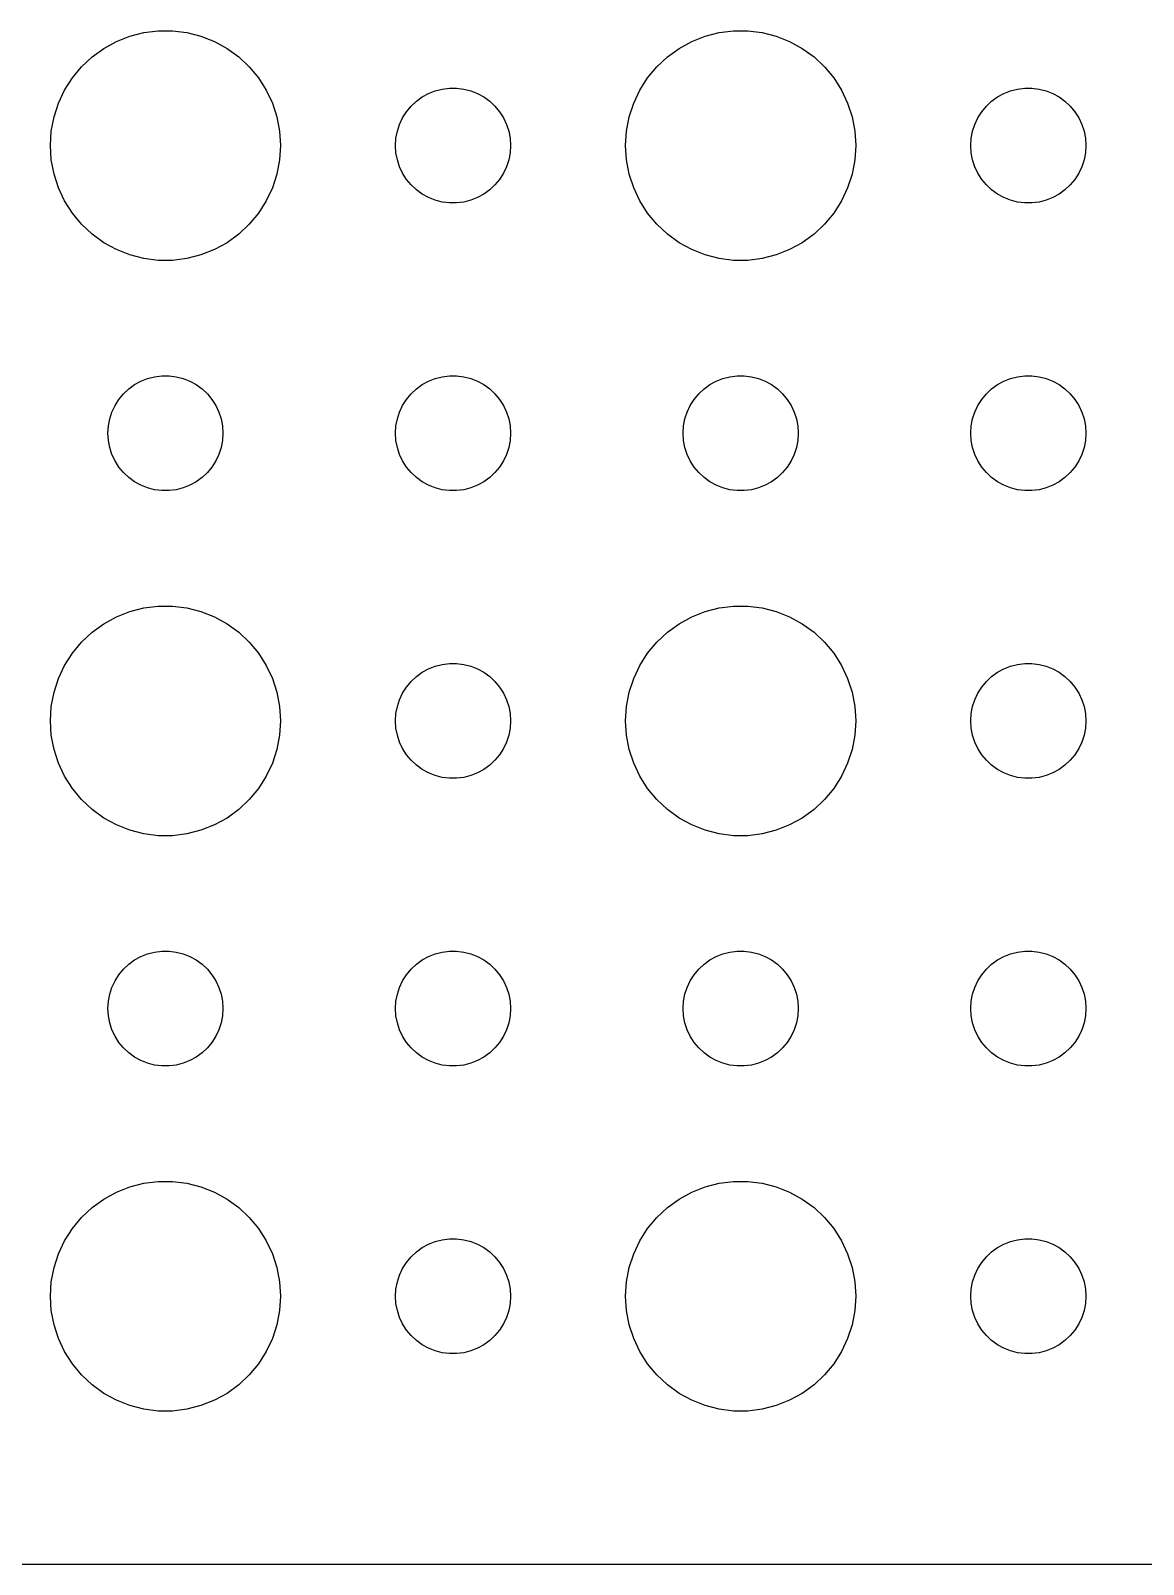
# Model space of a CAD drawing. Header units: metres. Extents: x -112 to 112, y -89 to 89.
# Drawn here: x -33.51 to -4.5, y -89.49 to -49.51 of the extents above; entities that cross this region are included whole.
import ezdxf

# ---------------------------------------------------------------- set-up
doc = ezdxf.new("R2010")
doc.units = ezdxf.units.M

msp = doc.modelspace()

# ---------------------------------------------------------------- linework, layer by layer
for p, q in [((-30.927, -49.6468), (-30.5621, -49.5531)), ((-30.5621, -49.5531), (-30.1884, -49.5059)), ((-30.1884, -49.5059), (-29.8116, -49.5059)), ((-29.8116, -49.5059), (-29.4379, -49.5531)), ((-29.4379, -49.5531), (-29.0729, -49.6468)), ((-15.927, -49.6468), (-15.5621, -49.5531)), ((-15.5621, -49.5531), (-15.1884, -49.5059)), ((-15.1884, -49.5059), (-14.8116, -49.5059)), ((-14.8116, -49.5059), (-14.4379, -49.5531)), ((-14.4379, -49.5531), (-14.0729, -49.6468)), ((-31.9123, -50.1885), (-31.6075, -49.967)), ((-31.6075, -49.967), (-31.2773, -49.7855)), ((-31.2773, -49.7855), (-30.927, -49.6468)), ((-29.0729, -49.6468), (-28.7227, -49.7855)), ((-28.7227, -49.7855), (-28.3925, -49.967)), ((-28.3925, -49.967), (-28.0877, -50.1885)), ((-16.9123, -50.1885), (-16.6075, -49.967)), ((-16.6075, -49.967), (-16.2773, -49.7855)), ((-16.2773, -49.7855), (-15.927, -49.6468)), ((-14.0729, -49.6468), (-13.7227, -49.7855)), ((-13.7227, -49.7855), (-13.3925, -49.967)), ((-13.3925, -49.967), (-13.0877, -50.1885)), ((-32.1869, -50.4464), (-31.9123, -50.1885)), ((-28.0877, -50.1885), (-27.8131, -50.4464)), ((-17.1869, -50.4464), (-16.9123, -50.1885)), ((-13.0877, -50.1885), (-12.8131, -50.4464)), ((-32.6289, -51.0547), (-32.427, -50.7366)), ((-32.427, -50.7366), (-32.1869, -50.4464)), ((-27.8131, -50.4464), (-27.5729, -50.7366)), ((-27.5729, -50.7366), (-27.3711, -51.0547)), ((-17.6289, -51.0547), (-17.427, -50.7366)), ((-17.427, -50.7366), (-17.1869, -50.4464)), ((-12.8131, -50.4464), (-12.5729, -50.7366)), ((-12.5729, -50.7366), (-12.3711, -51.0547)), ((-32.7893, -51.3956), (-32.6289, -51.0547)), ((-27.3711, -51.0547), (-27.2107, -51.3956)), ((-23.3037, -51.2335), (-23.1387, -51.1428)), ((-23.1387, -51.1428), (-22.9635, -51.0734)), ((-22.9635, -51.0734), (-22.7811, -51.0266)), ((-22.7811, -51.0266), (-22.5942, -51.003)), ((-22.5942, -51.003), (-22.4058, -51.003)), ((-22.4058, -51.003), (-22.2189, -51.0266)), ((-22.2189, -51.0266), (-22.0365, -51.0734)), ((-22.0365, -51.0734), (-21.8613, -51.1428)), ((-21.8613, -51.1428), (-21.6963, -51.2335)), ((-17.7893, -51.3956), (-17.6289, -51.0547)), ((-12.3711, -51.0547), (-12.2107, -51.3956)), ((-8.30373, -51.2335), (-8.13866, -51.1428)), ((-8.13866, -51.1428), (-7.96352, -51.0734)), ((-7.96352, -51.0734), (-7.78107, -51.0266)), ((-7.78107, -51.0266), (-7.59418, -51.003)), ((-7.59418, -51.003), (-7.40581, -51.003)), ((-7.40581, -51.003), (-7.21892, -51.0266)), ((-7.21892, -51.0266), (-7.03647, -51.0734)), ((-7.03647, -51.0734), (-6.86133, -51.1428)), ((-6.86133, -51.1428), (-6.69626, -51.2335)), ((-32.9057, -51.7539), (-32.7893, -51.3956)), ((-27.2107, -51.3956), (-27.0942, -51.7539)), ((-23.7135, -51.6183), (-23.5934, -51.4732)), ((-23.5934, -51.4732), (-23.4561, -51.3442)), ((-23.4561, -51.3442), (-23.3037, -51.2335)), ((-21.6963, -51.2335), (-21.5439, -51.3442)), ((-21.5439, -51.3442), (-21.4065, -51.4732)), ((-21.4065, -51.4732), (-21.2865, -51.6183)), ((-17.9057, -51.7539), (-17.7893, -51.3956)), ((-12.2107, -51.3956), (-12.0942, -51.7539)), ((-8.71352, -51.6183), (-8.59344, -51.4732)), ((-8.59344, -51.4732), (-8.45613, -51.3442)), ((-8.45613, -51.3442), (-8.30373, -51.2335)), ((-6.69626, -51.2335), (-6.54385, -51.3442)), ((-6.54385, -51.3442), (-6.40654, -51.4732)), ((-6.40654, -51.4732), (-6.28647, -51.6183)), ((-32.9763, -52.124), (-32.9057, -51.7539)), ((-27.0942, -51.7539), (-27.0237, -52.124)), ((-23.9529, -52.127), (-23.8947, -51.9478)), ((-23.8947, -51.9478), (-23.8145, -51.7774)), ((-23.8145, -51.7774), (-23.7135, -51.6183)), ((-21.2865, -51.6183), (-21.1855, -51.7774)), ((-21.1855, -51.7774), (-21.1053, -51.9478)), ((-21.1053, -51.9478), (-21.0471, -52.127)), ((-17.9763, -52.124), (-17.9057, -51.7539)), ((-12.0942, -51.7539), (-12.0237, -52.124)), ((-8.95287, -52.127), (-8.89465, -51.9478)), ((-8.89465, -51.9478), (-8.81445, -51.7774)), ((-8.81445, -51.7774), (-8.71352, -51.6183)), ((-6.28647, -51.6183), (-6.18553, -51.7774)), ((-6.18553, -51.7774), (-6.10533, -51.9478)), ((-6.10533, -51.9478), (-6.04712, -52.127)), ((-33, -52.5), (-32.9763, -52.124)), ((-27.0237, -52.124), (-27, -52.5)), ((-24, -52.5), (-23.9882, -52.312)), ((-23.9882, -52.312), (-23.9529, -52.127)), ((-21.0471, -52.127), (-21.0118, -52.312)), ((-21.0118, -52.312), (-21, -52.5)), ((-18, -52.5), (-17.9763, -52.124)), ((-12.0237, -52.124), (-12, -52.5)), ((-9, -52.5), (-8.98816, -52.312)), ((-8.98816, -52.312), (-8.95287, -52.127)), ((-6.04712, -52.127), (-6.01183, -52.312)), ((-6.01183, -52.312), (-6, -52.5)), ((-32.9763, -52.876), (-33, -52.5)), ((-27, -52.5), (-27.0237, -52.876)), ((-23.9882, -52.688), (-24, -52.5)), ((-23.9529, -52.873), (-23.9882, -52.688)), ((-21.0118, -52.688), (-21.0471, -52.873)), ((-21, -52.5), (-21.0118, -52.688)), ((-17.9763, -52.876), (-18, -52.5)), ((-12, -52.5), (-12.0237, -52.876)), ((-8.98816, -52.688), (-9, -52.5)), ((-8.95287, -52.873), (-8.98816, -52.688)), ((-6.01183, -52.688), (-6.04712, -52.873)), ((-6, -52.5), (-6.01183, -52.688)), ((-32.9057, -53.2461), (-32.9763, -52.876)), ((-27.0237, -52.876), (-27.0942, -53.2461)), ((-23.8947, -53.0522), (-23.9529, -52.873)), ((-23.8145, -53.2226), (-23.8947, -53.0522)), ((-21.1053, -53.0522), (-21.1855, -53.2226)), ((-21.0471, -52.873), (-21.1053, -53.0522)), ((-17.9057, -53.2461), (-17.9763, -52.876)), ((-12.0237, -52.876), (-12.0942, -53.2461)), ((-8.89465, -53.0522), (-8.95287, -52.873)), ((-8.81445, -53.2226), (-8.89465, -53.0522)), ((-6.10533, -53.0522), (-6.18553, -53.2226)), ((-6.04712, -52.873), (-6.10533, -53.0522)), ((-32.7893, -53.6044), (-32.9057, -53.2461)), ((-27.0942, -53.2461), (-27.2107, -53.6044)), ((-23.7135, -53.3817), (-23.8145, -53.2226)), ((-23.5934, -53.5268), (-23.7135, -53.3817)), ((-23.4561, -53.6558), (-23.5934, -53.5268)), ((-21.4065, -53.5268), (-21.5439, -53.6558)), ((-21.2865, -53.3817), (-21.4065, -53.5268)), ((-21.1855, -53.2226), (-21.2865, -53.3817)), ((-17.7893, -53.6044), (-17.9057, -53.2461)), ((-12.0942, -53.2461), (-12.2107, -53.6044)), ((-8.71352, -53.3817), (-8.81445, -53.2226)), ((-8.59344, -53.5268), (-8.71352, -53.3817)), ((-8.45613, -53.6558), (-8.59344, -53.5268)), ((-6.40654, -53.5268), (-6.54385, -53.6558)), ((-6.28647, -53.3817), (-6.40654, -53.5268)), ((-6.18553, -53.2226), (-6.28647, -53.3817)), ((-32.6289, -53.9453), (-32.7893, -53.6044)), ((-32.427, -54.2634), (-32.6289, -53.9453)), ((-27.3711, -53.9453), (-27.5729, -54.2634)), ((-27.2107, -53.6044), (-27.3711, -53.9453)), ((-23.3037, -53.7665), (-23.4561, -53.6558)), ((-23.1387, -53.8572), (-23.3037, -53.7665)), ((-22.9635, -53.9266), (-23.1387, -53.8572)), ((-22.7811, -53.9734), (-22.9635, -53.9266)), ((-22.5942, -53.997), (-22.7811, -53.9734)), ((-22.2189, -53.9734), (-22.4058, -53.997)), ((-22.0365, -53.9266), (-22.2189, -53.9734)), ((-21.8613, -53.8572), (-22.0365, -53.9266)), ((-21.6963, -53.7665), (-21.8613, -53.8572)), ((-21.5439, -53.6558), (-21.6963, -53.7665)), ((-17.6289, -53.9453), (-17.7893, -53.6044)), ((-17.427, -54.2634), (-17.6289, -53.9453)), ((-12.3711, -53.9453), (-12.5729, -54.2634)), ((-12.2107, -53.6044), (-12.3711, -53.9453)), ((-8.30373, -53.7665), (-8.45613, -53.6558)), ((-8.13866, -53.8572), (-8.30373, -53.7665)), ((-7.96352, -53.9266), (-8.13866, -53.8572)), ((-7.78107, -53.9734), (-7.96352, -53.9266)), ((-7.59418, -53.997), (-7.78107, -53.9734)), ((-7.21892, -53.9734), (-7.40581, -53.997)), ((-7.03647, -53.9266), (-7.21892, -53.9734)), ((-6.86133, -53.8572), (-7.03647, -53.9266)), ((-6.69626, -53.7665), (-6.86133, -53.8572)), ((-6.54385, -53.6558), (-6.69626, -53.7665)), ((-32.1869, -54.5536), (-32.427, -54.2634)), ((-27.5729, -54.2634), (-27.8131, -54.5536)), ((-22.4058, -53.997), (-22.5942, -53.997)), ((-17.1869, -54.5536), (-17.427, -54.2634)), ((-12.5729, -54.2634), (-12.8131, -54.5536)), ((-7.40581, -53.997), (-7.59418, -53.997)), ((-31.9123, -54.8115), (-32.1869, -54.5536)), ((-27.8131, -54.5536), (-28.0877, -54.8115)), ((-16.9123, -54.8115), (-17.1869, -54.5536)), ((-12.8131, -54.5536), (-13.0877, -54.8115)), ((-31.6075, -55.033), (-31.9123, -54.8115)), ((-31.2773, -55.2145), (-31.6075, -55.033)), ((-28.3925, -55.033), (-28.7227, -55.2145)), ((-28.0877, -54.8115), (-28.3925, -55.033)), ((-16.6075, -55.033), (-16.9123, -54.8115)), ((-16.2773, -55.2145), (-16.6075, -55.033)), ((-13.3925, -55.033), (-13.7227, -55.2145)), ((-13.0877, -54.8115), (-13.3925, -55.033)), ((-30.927, -55.3532), (-31.2773, -55.2145)), ((-30.5621, -55.4469), (-30.927, -55.3532)), ((-30.1884, -55.4941), (-30.5621, -55.4469)), ((-29.8116, -55.4941), (-30.1884, -55.4941)), ((-29.4379, -55.4469), (-29.8116, -55.4941)), ((-29.0729, -55.3532), (-29.4379, -55.4469)), ((-28.7227, -55.2145), (-29.0729, -55.3532)), ((-15.927, -55.3532), (-16.2773, -55.2145)), ((-15.5621, -55.4469), (-15.927, -55.3532)), ((-15.1884, -55.4941), (-15.5621, -55.4469)), ((-14.8116, -55.4941), (-15.1884, -55.4941)), ((-14.4379, -55.4469), (-14.8116, -55.4941)), ((-14.0729, -55.3532), (-14.4379, -55.4469)), ((-13.7227, -55.2145), (-14.0729, -55.3532)), ((-30.9561, -58.8442), (-30.8037, -58.7335)), ((-30.8037, -58.7335), (-30.6387, -58.6428)), ((-30.6387, -58.6428), (-30.4635, -58.5734)), ((-30.4635, -58.5734), (-30.2811, -58.5266)), ((-30.2811, -58.5266), (-30.0942, -58.503)), ((-30.0942, -58.503), (-29.9058, -58.503)), ((-29.9058, -58.503), (-29.7189, -58.5266)), ((-29.7189, -58.5266), (-29.5365, -58.5734)), ((-29.5365, -58.5734), (-29.3613, -58.6428)), ((-29.3613, -58.6428), (-29.1963, -58.7335)), ((-29.1963, -58.7335), (-29.0439, -58.8442)), ((-23.4561, -58.8442), (-23.3037, -58.7335)), ((-23.3037, -58.7335), (-23.1387, -58.6428)), ((-23.1387, -58.6428), (-22.9635, -58.5734)), ((-22.9635, -58.5734), (-22.7811, -58.5266)), ((-22.7811, -58.5266), (-22.5942, -58.503)), ((-22.5942, -58.503), (-22.4058, -58.503)), ((-22.4058, -58.503), (-22.2189, -58.5266)), ((-22.2189, -58.5266), (-22.0365, -58.5734)), ((-22.0365, -58.5734), (-21.8613, -58.6428)), ((-21.8613, -58.6428), (-21.6963, -58.7335)), ((-21.6963, -58.7335), (-21.5439, -58.8442)), ((-15.9561, -58.8442), (-15.8037, -58.7335)), ((-15.8037, -58.7335), (-15.6387, -58.6428)), ((-15.6387, -58.6428), (-15.4635, -58.5734)), ((-15.4635, -58.5734), (-15.2811, -58.5266)), ((-15.2811, -58.5266), (-15.0942, -58.503)), ((-15.0942, -58.503), (-14.9058, -58.503)), ((-14.9058, -58.503), (-14.7189, -58.5266)), ((-14.7189, -58.5266), (-14.5365, -58.5734)), ((-14.5365, -58.5734), (-14.3613, -58.6428)), ((-14.3613, -58.6428), (-14.1963, -58.7335)), ((-14.1963, -58.7335), (-14.0439, -58.8442)), ((-8.45613, -58.8442), (-8.30373, -58.7335)), ((-8.30373, -58.7335), (-8.13866, -58.6428)), ((-8.13866, -58.6428), (-7.96352, -58.5734)), ((-7.96352, -58.5734), (-7.78107, -58.5266)), ((-7.78107, -58.5266), (-7.59418, -58.503)), ((-7.59418, -58.503), (-7.40581, -58.503)), ((-7.40581, -58.503), (-7.21892, -58.5266)), ((-7.21892, -58.5266), (-7.03647, -58.5734)), ((-7.03647, -58.5734), (-6.86133, -58.6428)), ((-6.86133, -58.6428), (-6.69626, -58.7335)), ((-6.69626, -58.7335), (-6.54385, -58.8442)), ((-31.3145, -59.2774), (-31.2135, -59.1183)), ((-31.2135, -59.1183), (-31.0934, -58.9732)), ((-31.0934, -58.9732), (-30.9561, -58.8442)), ((-29.0439, -58.8442), (-28.9065, -58.9732)), ((-28.9065, -58.9732), (-28.7865, -59.1183)), ((-28.7865, -59.1183), (-28.6855, -59.2774)), ((-23.8145, -59.2774), (-23.7135, -59.1183)), ((-23.7135, -59.1183), (-23.5934, -58.9732)), ((-23.5934, -58.9732), (-23.4561, -58.8442)), ((-21.5439, -58.8442), (-21.4065, -58.9732)), ((-21.4065, -58.9732), (-21.2865, -59.1183)), ((-21.2865, -59.1183), (-21.1855, -59.2774)), ((-16.3145, -59.2774), (-16.2135, -59.1183)), ((-16.2135, -59.1183), (-16.0934, -58.9732)), ((-16.0934, -58.9732), (-15.9561, -58.8442)), ((-14.0439, -58.8442), (-13.9065, -58.9732)), ((-13.9065, -58.9732), (-13.7865, -59.1183)), ((-13.7865, -59.1183), (-13.6855, -59.2774)), ((-8.81445, -59.2774), (-8.71352, -59.1183)), ((-8.71352, -59.1183), (-8.59344, -58.9732)), ((-8.59344, -58.9732), (-8.45613, -58.8442)), ((-6.54385, -58.8442), (-6.40654, -58.9732)), ((-6.40654, -58.9732), (-6.28647, -59.1183)), ((-6.28647, -59.1183), (-6.18553, -59.2774)), ((-31.4529, -59.627), (-31.3947, -59.4478)), ((-31.3947, -59.4478), (-31.3145, -59.2774)), ((-28.6855, -59.2774), (-28.6053, -59.4478)), ((-28.6053, -59.4478), (-28.5471, -59.627)), ((-23.9529, -59.627), (-23.8947, -59.4478)), ((-23.8947, -59.4478), (-23.8145, -59.2774)), ((-21.1855, -59.2774), (-21.1053, -59.4478)), ((-21.1053, -59.4478), (-21.0471, -59.627)), ((-16.4529, -59.627), (-16.3947, -59.4478)), ((-16.3947, -59.4478), (-16.3145, -59.2774)), ((-13.6855, -59.2774), (-13.6053, -59.4478)), ((-13.6053, -59.4478), (-13.5471, -59.627)), ((-8.95287, -59.627), (-8.89465, -59.4478)), ((-8.89465, -59.4478), (-8.81445, -59.2774)), ((-6.18553, -59.2774), (-6.10533, -59.4478)), ((-6.10533, -59.4478), (-6.04712, -59.627)), ((-31.5, -60), (-31.4882, -59.812)), ((-31.4882, -59.812), (-31.4529, -59.627)), ((-28.5471, -59.627), (-28.5118, -59.812)), ((-28.5118, -59.812), (-28.5, -60)), ((-24, -60), (-23.9882, -59.812)), ((-23.9882, -59.812), (-23.9529, -59.627)), ((-21.0471, -59.627), (-21.0118, -59.812)), ((-21.0118, -59.812), (-21, -60)), ((-16.5, -60), (-16.4882, -59.812)), ((-16.4882, -59.812), (-16.4529, -59.627)), ((-13.5471, -59.627), (-13.5118, -59.812)), ((-13.5118, -59.812), (-13.5, -60)), ((-9, -60), (-8.98816, -59.812)), ((-8.98816, -59.812), (-8.95287, -59.627)), ((-6.04712, -59.627), (-6.01183, -59.812)), ((-6.01183, -59.812), (-6, -60)), ((-31.4882, -60.188), (-31.5, -60)), ((-31.4529, -60.373), (-31.4882, -60.188)), ((-31.3947, -60.5522), (-31.4529, -60.373)), ((-28.5471, -60.373), (-28.6053, -60.5522)), ((-28.5118, -60.188), (-28.5471, -60.373)), ((-28.5, -60), (-28.5118, -60.188)), ((-23.9882, -60.188), (-24, -60)), ((-23.9529, -60.373), (-23.9882, -60.188)), ((-23.8947, -60.5522), (-23.9529, -60.373)), ((-21.0471, -60.373), (-21.1053, -60.5522)), ((-21.0118, -60.188), (-21.0471, -60.373)), ((-21, -60), (-21.0118, -60.188)), ((-16.4882, -60.188), (-16.5, -60)), ((-16.4529, -60.373), (-16.4882, -60.188)), ((-16.3947, -60.5522), (-16.4529, -60.373)), ((-13.5471, -60.373), (-13.6053, -60.5522)), ((-13.5118, -60.188), (-13.5471, -60.373)), ((-13.5, -60), (-13.5118, -60.188)), ((-8.98816, -60.188), (-9, -60)), ((-8.95287, -60.373), (-8.98816, -60.188)), ((-8.89465, -60.5522), (-8.95287, -60.373)), ((-6.04712, -60.373), (-6.10533, -60.5522)), ((-6.01183, -60.188), (-6.04712, -60.373)), ((-6, -60), (-6.01183, -60.188)), ((-31.3145, -60.7226), (-31.3947, -60.5522)), ((-31.2135, -60.8817), (-31.3145, -60.7226)), ((-28.6855, -60.7226), (-28.7865, -60.8817)), ((-28.6053, -60.5522), (-28.6855, -60.7226)), ((-23.8145, -60.7226), (-23.8947, -60.5522)), ((-23.7135, -60.8817), (-23.8145, -60.7226)), ((-21.1855, -60.7226), (-21.2865, -60.8817)), ((-21.1053, -60.5522), (-21.1855, -60.7226)), ((-16.3145, -60.7226), (-16.3947, -60.5522)), ((-16.2135, -60.8817), (-16.3145, -60.7226)), ((-13.6855, -60.7226), (-13.7865, -60.8817)), ((-13.6053, -60.5522), (-13.6855, -60.7226)), ((-8.81445, -60.7226), (-8.89465, -60.5522)), ((-8.71352, -60.8817), (-8.81445, -60.7226)), ((-6.18553, -60.7226), (-6.28647, -60.8817)), ((-6.10533, -60.5522), (-6.18553, -60.7226)), ((-31.0934, -61.0268), (-31.2135, -60.8817)), ((-30.9561, -61.1558), (-31.0934, -61.0268)), ((-30.8037, -61.2665), (-30.9561, -61.1558)), ((-29.0439, -61.1558), (-29.1963, -61.2665)), ((-28.9065, -61.0268), (-29.0439, -61.1558)), ((-28.7865, -60.8817), (-28.9065, -61.0268)), ((-23.5934, -61.0268), (-23.7135, -60.8817)), ((-23.4561, -61.1558), (-23.5934, -61.0268)), ((-23.3037, -61.2665), (-23.4561, -61.1558)), ((-21.5439, -61.1558), (-21.6963, -61.2665)), ((-21.4065, -61.0268), (-21.5439, -61.1558)), ((-21.2865, -60.8817), (-21.4065, -61.0268)), ((-16.0934, -61.0268), (-16.2135, -60.8817)), ((-15.9561, -61.1558), (-16.0934, -61.0268)), ((-15.8037, -61.2665), (-15.9561, -61.1558)), ((-14.0439, -61.1558), (-14.1963, -61.2665)), ((-13.9065, -61.0268), (-14.0439, -61.1558)), ((-13.7865, -60.8817), (-13.9065, -61.0268)), ((-8.59344, -61.0268), (-8.71352, -60.8817)), ((-8.45613, -61.1558), (-8.59344, -61.0268)), ((-8.30373, -61.2665), (-8.45613, -61.1558)), ((-6.54385, -61.1558), (-6.69626, -61.2665)), ((-6.40654, -61.0268), (-6.54385, -61.1558)), ((-6.28647, -60.8817), (-6.40654, -61.0268)), ((-30.6387, -61.3572), (-30.8037, -61.2665)), ((-30.4635, -61.4266), (-30.6387, -61.3572)), ((-30.2811, -61.4734), (-30.4635, -61.4266)), ((-30.0942, -61.497), (-30.2811, -61.4734)), ((-29.9058, -61.497), (-30.0942, -61.497)), ((-29.7189, -61.4734), (-29.9058, -61.497)), ((-29.5365, -61.4266), (-29.7189, -61.4734)), ((-29.3613, -61.3572), (-29.5365, -61.4266)), ((-29.1963, -61.2665), (-29.3613, -61.3572)), ((-23.1387, -61.3572), (-23.3037, -61.2665)), ((-22.9635, -61.4266), (-23.1387, -61.3572)), ((-22.7811, -61.4734), (-22.9635, -61.4266)), ((-22.5942, -61.497), (-22.7811, -61.4734)), ((-22.4058, -61.497), (-22.5942, -61.497)), ((-22.2189, -61.4734), (-22.4058, -61.497)), ((-22.0365, -61.4266), (-22.2189, -61.4734)), ((-21.8613, -61.3572), (-22.0365, -61.4266)), ((-21.6963, -61.2665), (-21.8613, -61.3572)), ((-15.6387, -61.3572), (-15.8037, -61.2665)), ((-15.4635, -61.4266), (-15.6387, -61.3572)), ((-15.2811, -61.4734), (-15.4635, -61.4266)), ((-15.0942, -61.497), (-15.2811, -61.4734)), ((-14.9058, -61.497), (-15.0942, -61.497)), ((-14.7189, -61.4734), (-14.9058, -61.497)), ((-14.5365, -61.4266), (-14.7189, -61.4734)), ((-14.3613, -61.3572), (-14.5365, -61.4266)), ((-14.1963, -61.2665), (-14.3613, -61.3572)), ((-8.13866, -61.3572), (-8.30373, -61.2665)), ((-7.96352, -61.4266), (-8.13866, -61.3572)), ((-7.78107, -61.4734), (-7.96352, -61.4266)), ((-7.59418, -61.497), (-7.78107, -61.4734)), ((-7.40581, -61.497), (-7.59418, -61.497)), ((-7.21892, -61.4734), (-7.40581, -61.497)), ((-7.03647, -61.4266), (-7.21892, -61.4734)), ((-6.86133, -61.3572), (-7.03647, -61.4266)), ((-6.69626, -61.2665), (-6.86133, -61.3572)), ((-31.2773, -64.7855), (-30.927, -64.6468)), ((-30.927, -64.6468), (-30.5621, -64.5531)), ((-30.5621, -64.5531), (-30.1884, -64.5059)), ((-30.1884, -64.5059), (-29.8116, -64.5059)), ((-29.8116, -64.5059), (-29.4379, -64.5531)), ((-29.4379, -64.5531), (-29.0729, -64.6468)), ((-29.0729, -64.6468), (-28.7227, -64.7855)), ((-16.2773, -64.7855), (-15.927, -64.6468)), ((-15.927, -64.6468), (-15.5621, -64.5531)), ((-15.5621, -64.5531), (-15.1884, -64.5059)), ((-15.1884, -64.5059), (-14.8116, -64.5059)), ((-14.8116, -64.5059), (-14.4379, -64.5531)), ((-14.4379, -64.5531), (-14.0729, -64.6468)), ((-14.0729, -64.6468), (-13.7227, -64.7855)), ((-31.9123, -65.1885), (-31.6075, -64.967)), ((-31.6075, -64.967), (-31.2773, -64.7855)), ((-28.7227, -64.7855), (-28.3925, -64.967)), ((-28.3925, -64.967), (-28.0877, -65.1885)), ((-16.9123, -65.1885), (-16.6075, -64.967)), ((-16.6075, -64.967), (-16.2773, -64.7855)), ((-13.7227, -64.7855), (-13.3925, -64.967)), ((-13.3925, -64.967), (-13.0877, -65.1885)), ((-32.427, -65.7366), (-32.1869, -65.4464)), ((-32.1869, -65.4464), (-31.9123, -65.1885)), ((-28.0877, -65.1885), (-27.8131, -65.4464)), ((-27.8131, -65.4464), (-27.5729, -65.7366)), ((-17.427, -65.7366), (-17.1869, -65.4464)), ((-17.1869, -65.4464), (-16.9123, -65.1885)), ((-13.0877, -65.1885), (-12.8131, -65.4464)), ((-12.8131, -65.4464), (-12.5729, -65.7366)), ((-32.6289, -66.0547), (-32.427, -65.7366)), ((-27.5729, -65.7366), (-27.3711, -66.0547)), ((-17.6289, -66.0547), (-17.427, -65.7366)), ((-12.5729, -65.7366), (-12.3711, -66.0547)), ((-32.7893, -66.3956), (-32.6289, -66.0547)), ((-27.3711, -66.0547), (-27.2107, -66.3956)), ((-23.5934, -66.4732), (-23.4561, -66.3442)), ((-23.4561, -66.3442), (-23.3037, -66.2335)), ((-23.3037, -66.2335), (-23.1387, -66.1428)), ((-23.1387, -66.1428), (-22.9635, -66.0734)), ((-22.9635, -66.0734), (-22.7811, -66.0266)), ((-22.7811, -66.0266), (-22.5942, -66.003)), ((-22.5942, -66.003), (-22.4058, -66.003)), ((-22.4058, -66.003), (-22.2189, -66.0266)), ((-22.2189, -66.0266), (-22.0365, -66.0734)), ((-22.0365, -66.0734), (-21.8613, -66.1428)), ((-21.8613, -66.1428), (-21.6963, -66.2335)), ((-21.6963, -66.2335), (-21.5439, -66.3442)), ((-21.5439, -66.3442), (-21.4065, -66.4732)), ((-17.7893, -66.3956), (-17.6289, -66.0547)), ((-12.3711, -66.0547), (-12.2107, -66.3956)), ((-8.59344, -66.4732), (-8.45613, -66.3442)), ((-8.45613, -66.3442), (-8.30373, -66.2335)), ((-8.30373, -66.2335), (-8.13866, -66.1428)), ((-8.13866, -66.1428), (-7.96352, -66.0734)), ((-7.96352, -66.0734), (-7.78107, -66.0266)), ((-7.78107, -66.0266), (-7.59418, -66.003)), ((-7.59418, -66.003), (-7.40581, -66.003)), ((-7.40581, -66.003), (-7.21892, -66.0266)), ((-7.21892, -66.0266), (-7.03647, -66.0734)), ((-7.03647, -66.0734), (-6.86133, -66.1428)), ((-6.86133, -66.1428), (-6.69626, -66.2335)), ((-6.69626, -66.2335), (-6.54385, -66.3442)), ((-6.54385, -66.3442), (-6.40654, -66.4732)), ((-32.9763, -67.124), (-32.9057, -66.7539)), ((-32.9057, -66.7539), (-32.7893, -66.3956)), ((-27.2107, -66.3956), (-27.0942, -66.7539)), ((-27.0942, -66.7539), (-27.0237, -67.124)), ((-23.8145, -66.7774), (-23.7135, -66.6183)), ((-23.7135, -66.6183), (-23.5934, -66.4732)), ((-21.4065, -66.4732), (-21.2865, -66.6183)), ((-21.2865, -66.6183), (-21.1855, -66.7774)), ((-17.9763, -67.124), (-17.9057, -66.7539)), ((-17.9057, -66.7539), (-17.7893, -66.3956)), ((-12.2107, -66.3956), (-12.0942, -66.7539)), ((-12.0942, -66.7539), (-12.0237, -67.124)), ((-8.81445, -66.7774), (-8.71352, -66.6183)), ((-8.71352, -66.6183), (-8.59344, -66.4732)), ((-6.40654, -66.4732), (-6.28647, -66.6183)), ((-6.28647, -66.6183), (-6.18553, -66.7774)), ((-33, -67.5), (-32.9763, -67.124)), ((-27.0237, -67.124), (-27, -67.5)), ((-23.9882, -67.312), (-23.9529, -67.127)), ((-23.9529, -67.127), (-23.8947, -66.9478)), ((-23.8947, -66.9478), (-23.8145, -66.7774)), ((-21.1855, -66.7774), (-21.1053, -66.9478)), ((-21.1053, -66.9478), (-21.0471, -67.127)), ((-21.0471, -67.127), (-21.0118, -67.312)), ((-18, -67.5), (-17.9763, -67.124)), ((-12.0237, -67.124), (-12, -67.5)), ((-8.98816, -67.312), (-8.95287, -67.127)), ((-8.95287, -67.127), (-8.89465, -66.9478)), ((-8.89465, -66.9478), (-8.81445, -66.7774)), ((-6.18553, -66.7774), (-6.10533, -66.9478)), ((-6.10533, -66.9478), (-6.04712, -67.127)), ((-6.04712, -67.127), (-6.01183, -67.312)), ((-32.9763, -67.876), (-33, -67.5)), ((-27, -67.5), (-27.0237, -67.876)), ((-24, -67.5), (-23.9882, -67.312)), ((-23.9882, -67.688), (-24, -67.5)), ((-21.0118, -67.312), (-21, -67.5)), ((-21, -67.5), (-21.0118, -67.688)), ((-17.9763, -67.876), (-18, -67.5)), ((-12, -67.5), (-12.0237, -67.876)), ((-9, -67.5), (-8.98816, -67.312)), ((-8.98816, -67.688), (-9, -67.5)), ((-6.01183, -67.312), (-6, -67.5)), ((-6, -67.5), (-6.01183, -67.688)), ((-32.9057, -68.2461), (-32.9763, -67.876)), ((-27.0237, -67.876), (-27.0942, -68.2461)), ((-23.9529, -67.873), (-23.9882, -67.688)), ((-23.8947, -68.0522), (-23.9529, -67.873)), ((-21.0471, -67.873), (-21.1053, -68.0522)), ((-21.0118, -67.688), (-21.0471, -67.873)), ((-17.9057, -68.2461), (-17.9763, -67.876)), ((-12.0237, -67.876), (-12.0942, -68.2461)), ((-8.95287, -67.873), (-8.98816, -67.688)), ((-8.89465, -68.0522), (-8.95287, -67.873)), ((-6.04712, -67.873), (-6.10533, -68.0522)), ((-6.01183, -67.688), (-6.04712, -67.873)), ((-32.7893, -68.6044), (-32.9057, -68.2461)), ((-27.0942, -68.2461), (-27.2107, -68.6044)), ((-23.8145, -68.2226), (-23.8947, -68.0522)), ((-23.7135, -68.3817), (-23.8145, -68.2226)), ((-21.1855, -68.2226), (-21.2865, -68.3817)), ((-21.1053, -68.0522), (-21.1855, -68.2226)), ((-17.7893, -68.6044), (-17.9057, -68.2461)), ((-12.0942, -68.2461), (-12.2107, -68.6044)), ((-8.81445, -68.2226), (-8.89465, -68.0522)), ((-8.71352, -68.3817), (-8.81445, -68.2226)), ((-6.18553, -68.2226), (-6.28647, -68.3817)), ((-6.10533, -68.0522), (-6.18553, -68.2226)), ((-32.6289, -68.9453), (-32.7893, -68.6044)), ((-27.2107, -68.6044), (-27.3711, -68.9453)), ((-23.5934, -68.5268), (-23.7135, -68.3817)), ((-23.4561, -68.6558), (-23.5934, -68.5268)), ((-23.3037, -68.7665), (-23.4561, -68.6558)), ((-23.1387, -68.8572), (-23.3037, -68.7665)), ((-21.6963, -68.7665), (-21.8613, -68.8572)), ((-21.5439, -68.6558), (-21.6963, -68.7665)), ((-21.4065, -68.5268), (-21.5439, -68.6558)), ((-21.2865, -68.3817), (-21.4065, -68.5268)), ((-17.6289, -68.9453), (-17.7893, -68.6044)), ((-12.2107, -68.6044), (-12.3711, -68.9453)), ((-8.59344, -68.5268), (-8.71352, -68.3817)), ((-8.45613, -68.6558), (-8.59344, -68.5268)), ((-8.30373, -68.7665), (-8.45613, -68.6558)), ((-8.13866, -68.8572), (-8.30373, -68.7665)), ((-6.69626, -68.7665), (-6.86133, -68.8572)), ((-6.54385, -68.6558), (-6.69626, -68.7665)), ((-6.40654, -68.5268), (-6.54385, -68.6558)), ((-6.28647, -68.3817), (-6.40654, -68.5268)), ((-32.427, -69.2634), (-32.6289, -68.9453)), ((-27.3711, -68.9453), (-27.5729, -69.2634)), ((-22.9635, -68.9266), (-23.1387, -68.8572)), ((-22.7811, -68.9734), (-22.9635, -68.9266)), ((-22.5942, -68.997), (-22.7811, -68.9734)), ((-22.4058, -68.997), (-22.5942, -68.997)), ((-22.2189, -68.9734), (-22.4058, -68.997)), ((-22.0365, -68.9266), (-22.2189, -68.9734)), ((-21.8613, -68.8572), (-22.0365, -68.9266)), ((-17.427, -69.2634), (-17.6289, -68.9453)), ((-12.3711, -68.9453), (-12.5729, -69.2634)), ((-7.96352, -68.9266), (-8.13866, -68.8572)), ((-7.78107, -68.9734), (-7.96352, -68.9266)), ((-7.59418, -68.997), (-7.78107, -68.9734)), ((-7.40581, -68.997), (-7.59418, -68.997)), ((-7.21892, -68.9734), (-7.40581, -68.997)), ((-7.03647, -68.9266), (-7.21892, -68.9734)), ((-6.86133, -68.8572), (-7.03647, -68.9266)), ((-32.1869, -69.5536), (-32.427, -69.2634)), ((-31.9123, -69.8115), (-32.1869, -69.5536)), ((-27.8131, -69.5536), (-28.0877, -69.8115)), ((-27.5729, -69.2634), (-27.8131, -69.5536)), ((-17.1869, -69.5536), (-17.427, -69.2634)), ((-16.9123, -69.8115), (-17.1869, -69.5536)), ((-12.8131, -69.5536), (-13.0877, -69.8115)), ((-12.5729, -69.2634), (-12.8131, -69.5536)), ((-31.6075, -70.033), (-31.9123, -69.8115)), ((-28.0877, -69.8115), (-28.3925, -70.033)), ((-16.6075, -70.033), (-16.9123, -69.8115)), ((-13.0877, -69.8115), (-13.3925, -70.033)), ((-31.2773, -70.2145), (-31.6075, -70.033)), ((-30.927, -70.3532), (-31.2773, -70.2145)), ((-30.5621, -70.4469), (-30.927, -70.3532)), ((-29.0729, -70.3532), (-29.4379, -70.4469)), ((-28.7227, -70.2145), (-29.0729, -70.3532)), ((-28.3925, -70.033), (-28.7227, -70.2145)), ((-16.2773, -70.2145), (-16.6075, -70.033)), ((-15.927, -70.3532), (-16.2773, -70.2145)), ((-15.5621, -70.4469), (-15.927, -70.3532)), ((-14.0729, -70.3532), (-14.4379, -70.4469)), ((-13.7227, -70.2145), (-14.0729, -70.3532)), ((-13.3925, -70.033), (-13.7227, -70.2145)), ((-30.1884, -70.4941), (-30.5621, -70.4469)), ((-29.8116, -70.4941), (-30.1884, -70.4941)), ((-29.4379, -70.4469), (-29.8116, -70.4941)), ((-15.1884, -70.4941), (-15.5621, -70.4469)), ((-14.8116, -70.4941), (-15.1884, -70.4941)), ((-14.4379, -70.4469), (-14.8116, -70.4941)), ((-30.4635, -73.5734), (-30.2811, -73.5266)), ((-30.2811, -73.5266), (-30.0942, -73.503)), ((-30.0942, -73.503), (-29.9058, -73.503)), ((-29.9058, -73.503), (-29.7189, -73.5266)), ((-29.7189, -73.5266), (-29.5365, -73.5734)), ((-22.9635, -73.5734), (-22.7811, -73.5266)), ((-22.7811, -73.5266), (-22.5942, -73.503)), ((-22.5942, -73.503), (-22.4058, -73.503)), ((-22.4058, -73.503), (-22.2189, -73.5266)), ((-22.2189, -73.5266), (-22.0365, -73.5734)), ((-15.4635, -73.5734), (-15.2811, -73.5266)), ((-15.2811, -73.5266), (-15.0942, -73.503)), ((-15.0942, -73.503), (-14.9058, -73.503)), ((-14.9058, -73.503), (-14.7189, -73.5266)), ((-14.7189, -73.5266), (-14.5365, -73.5734)), ((-7.96352, -73.5734), (-7.78107, -73.5266)), ((-7.78107, -73.5266), (-7.59418, -73.503)), ((-7.59418, -73.503), (-7.40581, -73.503)), ((-7.40581, -73.503), (-7.21892, -73.5266)), ((-7.21892, -73.5266), (-7.03647, -73.5734)), ((-31.0934, -73.9732), (-30.9561, -73.8442)), ((-30.9561, -73.8442), (-30.8037, -73.7335)), ((-30.8037, -73.7335), (-30.6387, -73.6428)), ((-30.6387, -73.6428), (-30.4635, -73.5734)), ((-29.5365, -73.5734), (-29.3613, -73.6428)), ((-29.3613, -73.6428), (-29.1963, -73.7335)), ((-29.1963, -73.7335), (-29.0439, -73.8442)), ((-29.0439, -73.8442), (-28.9065, -73.9732)), ((-23.5934, -73.9732), (-23.4561, -73.8442)), ((-23.4561, -73.8442), (-23.3037, -73.7335)), ((-23.3037, -73.7335), (-23.1387, -73.6428)), ((-23.1387, -73.6428), (-22.9635, -73.5734)), ((-22.0365, -73.5734), (-21.8613, -73.6428)), ((-21.8613, -73.6428), (-21.6963, -73.7335)), ((-21.6963, -73.7335), (-21.5439, -73.8442)), ((-21.5439, -73.8442), (-21.4065, -73.9732)), ((-16.0934, -73.9732), (-15.9561, -73.8442)), ((-15.9561, -73.8442), (-15.8037, -73.7335)), ((-15.8037, -73.7335), (-15.6387, -73.6428)), ((-15.6387, -73.6428), (-15.4635, -73.5734)), ((-14.5365, -73.5734), (-14.3613, -73.6428)), ((-14.3613, -73.6428), (-14.1963, -73.7335)), ((-14.1963, -73.7335), (-14.0439, -73.8442)), ((-14.0439, -73.8442), (-13.9065, -73.9732)), ((-8.59344, -73.9732), (-8.45613, -73.8442)), ((-8.45613, -73.8442), (-8.30373, -73.7335)), ((-8.30373, -73.7335), (-8.13866, -73.6428)), ((-8.13866, -73.6428), (-7.96352, -73.5734)), ((-7.03647, -73.5734), (-6.86133, -73.6428)), ((-6.86133, -73.6428), (-6.69626, -73.7335)), ((-6.69626, -73.7335), (-6.54385, -73.8442)), ((-6.54385, -73.8442), (-6.40654, -73.9732)), ((-31.3947, -74.4478), (-31.3145, -74.2774)), ((-31.3145, -74.2774), (-31.2135, -74.1183)), ((-31.2135, -74.1183), (-31.0934, -73.9732)), ((-28.9065, -73.9732), (-28.7865, -74.1183)), ((-28.7865, -74.1183), (-28.6855, -74.2774)), ((-28.6855, -74.2774), (-28.6053, -74.4478)), ((-23.8947, -74.4478), (-23.8145, -74.2774)), ((-23.8145, -74.2774), (-23.7135, -74.1183)), ((-23.7135, -74.1183), (-23.5934, -73.9732)), ((-21.4065, -73.9732), (-21.2865, -74.1183)), ((-21.2865, -74.1183), (-21.1855, -74.2774)), ((-21.1855, -74.2774), (-21.1053, -74.4478)), ((-16.3947, -74.4478), (-16.3145, -74.2774)), ((-16.3145, -74.2774), (-16.2135, -74.1183)), ((-16.2135, -74.1183), (-16.0934, -73.9732)), ((-13.9065, -73.9732), (-13.7865, -74.1183)), ((-13.7865, -74.1183), (-13.6855, -74.2774)), ((-13.6855, -74.2774), (-13.6053, -74.4478)), ((-8.89465, -74.4478), (-8.81445, -74.2774)), ((-8.81445, -74.2774), (-8.71352, -74.1183)), ((-8.71352, -74.1183), (-8.59344, -73.9732)), ((-6.40654, -73.9732), (-6.28647, -74.1183)), ((-6.28647, -74.1183), (-6.18553, -74.2774)), ((-6.18553, -74.2774), (-6.10533, -74.4478)), ((-31.4882, -74.812), (-31.4529, -74.627)), ((-31.4529, -74.627), (-31.3947, -74.4478)), ((-28.6053, -74.4478), (-28.5471, -74.627)), ((-28.5471, -74.627), (-28.5118, -74.812)), ((-23.9882, -74.812), (-23.9529, -74.627)), ((-23.9529, -74.627), (-23.8947, -74.4478)), ((-21.1053, -74.4478), (-21.0471, -74.627)), ((-21.0471, -74.627), (-21.0118, -74.812)), ((-16.4882, -74.812), (-16.4529, -74.627)), ((-16.4529, -74.627), (-16.3947, -74.4478)), ((-13.6053, -74.4478), (-13.5471, -74.627)), ((-13.5471, -74.627), (-13.5118, -74.812)), ((-8.98816, -74.812), (-8.95287, -74.627)), ((-8.95287, -74.627), (-8.89465, -74.4478)), ((-6.10533, -74.4478), (-6.04712, -74.627)), ((-6.04712, -74.627), (-6.01183, -74.812)), ((-31.5, -75), (-31.4882, -74.812)), ((-31.4882, -75.188), (-31.5, -75)), ((-28.5118, -74.812), (-28.5, -75)), ((-28.5, -75), (-28.5118, -75.188)), ((-24, -75), (-23.9882, -74.812)), ((-23.9882, -75.188), (-24, -75)), ((-21.0118, -74.812), (-21, -75)), ((-21, -75), (-21.0118, -75.188)), ((-16.5, -75), (-16.4882, -74.812)), ((-16.4882, -75.188), (-16.5, -75)), ((-13.5118, -74.812), (-13.5, -75)), ((-13.5, -75), (-13.5118, -75.188)), ((-9, -75), (-8.98816, -74.812)), ((-8.98816, -75.188), (-9, -75)), ((-6.01183, -74.812), (-6, -75)), ((-6, -75), (-6.01183, -75.188)), ((-31.4529, -75.373), (-31.4882, -75.188)), ((-31.3947, -75.5522), (-31.4529, -75.373)), ((-31.3145, -75.7226), (-31.3947, -75.5522)), ((-28.6053, -75.5522), (-28.6855, -75.7226)), ((-28.5471, -75.373), (-28.6053, -75.5522)), ((-28.5118, -75.188), (-28.5471, -75.373)), ((-23.9529, -75.373), (-23.9882, -75.188)), ((-23.8947, -75.5522), (-23.9529, -75.373)), ((-23.8145, -75.7226), (-23.8947, -75.5522)), ((-21.1053, -75.5522), (-21.1855, -75.7226)), ((-21.0471, -75.373), (-21.1053, -75.5522)), ((-21.0118, -75.188), (-21.0471, -75.373)), ((-16.4529, -75.373), (-16.4882, -75.188)), ((-16.3947, -75.5522), (-16.4529, -75.373)), ((-16.3145, -75.7226), (-16.3947, -75.5522)), ((-13.6053, -75.5522), (-13.6855, -75.7226)), ((-13.5471, -75.373), (-13.6053, -75.5522)), ((-13.5118, -75.188), (-13.5471, -75.373)), ((-8.95287, -75.373), (-8.98816, -75.188)), ((-8.89465, -75.5522), (-8.95287, -75.373)), ((-8.81445, -75.7226), (-8.89465, -75.5522)), ((-6.10533, -75.5522), (-6.18553, -75.7226)), ((-6.04712, -75.373), (-6.10533, -75.5522)), ((-6.01183, -75.188), (-6.04712, -75.373)), ((-31.2135, -75.8817), (-31.3145, -75.7226)), ((-31.0934, -76.0268), (-31.2135, -75.8817)), ((-28.7865, -75.8817), (-28.9065, -76.0268)), ((-28.6855, -75.7226), (-28.7865, -75.8817)), ((-23.7135, -75.8817), (-23.8145, -75.7226)), ((-23.5934, -76.0268), (-23.7135, -75.8817)), ((-21.2865, -75.8817), (-21.4065, -76.0268)), ((-21.1855, -75.7226), (-21.2865, -75.8817)), ((-16.2135, -75.8817), (-16.3145, -75.7226)), ((-16.0934, -76.0268), (-16.2135, -75.8817)), ((-13.7865, -75.8817), (-13.9065, -76.0268)), ((-13.6855, -75.7226), (-13.7865, -75.8817)), ((-8.71352, -75.8817), (-8.81445, -75.7226)), ((-8.59344, -76.0268), (-8.71352, -75.8817)), ((-6.28647, -75.8817), (-6.40654, -76.0268)), ((-6.18553, -75.7226), (-6.28647, -75.8817)), ((-30.9561, -76.1558), (-31.0934, -76.0268)), ((-30.8037, -76.2665), (-30.9561, -76.1558)), ((-30.6387, -76.3572), (-30.8037, -76.2665)), ((-30.4635, -76.4266), (-30.6387, -76.3572)), ((-29.3613, -76.3572), (-29.5365, -76.4266)), ((-29.1963, -76.2665), (-29.3613, -76.3572)), ((-29.0439, -76.1558), (-29.1963, -76.2665)), ((-28.9065, -76.0268), (-29.0439, -76.1558)), ((-23.4561, -76.1558), (-23.5934, -76.0268)), ((-23.3037, -76.2665), (-23.4561, -76.1558)), ((-23.1387, -76.3572), (-23.3037, -76.2665)), ((-22.9635, -76.4266), (-23.1387, -76.3572)), ((-21.8613, -76.3572), (-22.0365, -76.4266)), ((-21.6963, -76.2665), (-21.8613, -76.3572)), ((-21.5439, -76.1558), (-21.6963, -76.2665)), ((-21.4065, -76.0268), (-21.5439, -76.1558)), ((-15.9561, -76.1558), (-16.0934, -76.0268)), ((-15.8037, -76.2665), (-15.9561, -76.1558)), ((-15.6387, -76.3572), (-15.8037, -76.2665)), ((-15.4635, -76.4266), (-15.6387, -76.3572)), ((-14.3613, -76.3572), (-14.5365, -76.4266)), ((-14.1963, -76.2665), (-14.3613, -76.3572)), ((-14.0439, -76.1558), (-14.1963, -76.2665)), ((-13.9065, -76.0268), (-14.0439, -76.1558)), ((-8.45613, -76.1558), (-8.59344, -76.0268)), ((-8.30373, -76.2665), (-8.45613, -76.1558)), ((-8.13866, -76.3572), (-8.30373, -76.2665)), ((-7.96352, -76.4266), (-8.13866, -76.3572)), ((-6.86133, -76.3572), (-7.03647, -76.4266)), ((-6.69626, -76.2665), (-6.86133, -76.3572)), ((-6.54385, -76.1558), (-6.69626, -76.2665)), ((-6.40654, -76.0268), (-6.54385, -76.1558)), ((-30.2811, -76.4734), (-30.4635, -76.4266)), ((-30.0942, -76.497), (-30.2811, -76.4734)), ((-29.9058, -76.497), (-30.0942, -76.497)), ((-29.7189, -76.4734), (-29.9058, -76.497)), ((-29.5365, -76.4266), (-29.7189, -76.4734)), ((-22.7811, -76.4734), (-22.9635, -76.4266)), ((-22.5942, -76.497), (-22.7811, -76.4734)), ((-22.4058, -76.497), (-22.5942, -76.497)), ((-22.2189, -76.4734), (-22.4058, -76.497)), ((-22.0365, -76.4266), (-22.2189, -76.4734)), ((-15.2811, -76.4734), (-15.4635, -76.4266)), ((-15.0942, -76.497), (-15.2811, -76.4734)), ((-14.9058, -76.497), (-15.0942, -76.497)), ((-14.7189, -76.4734), (-14.9058, -76.497)), ((-14.5365, -76.4266), (-14.7189, -76.4734)), ((-7.78107, -76.4734), (-7.96352, -76.4266)), ((-7.59418, -76.497), (-7.78107, -76.4734)), ((-7.40581, -76.497), (-7.59418, -76.497)), ((-7.21892, -76.4734), (-7.40581, -76.497)), ((-7.03647, -76.4266), (-7.21892, -76.4734)), ((-30.927, -79.6468), (-30.5621, -79.5531)), ((-30.5621, -79.5531), (-30.1884, -79.5059)), ((-30.1884, -79.5059), (-29.8116, -79.5059)), ((-29.8116, -79.5059), (-29.4379, -79.5531)), ((-29.4379, -79.5531), (-29.0729, -79.6468)), ((-15.927, -79.6468), (-15.5621, -79.5531)), ((-15.5621, -79.5531), (-15.1884, -79.5059)), ((-15.1884, -79.5059), (-14.8116, -79.5059)), ((-14.8116, -79.5059), (-14.4379, -79.5531)), ((-14.4379, -79.5531), (-14.0729, -79.6468)), ((-31.9123, -80.1885), (-31.6075, -79.967)), ((-31.6075, -79.967), (-31.2773, -79.7855)), ((-31.2773, -79.7855), (-30.927, -79.6468)), ((-29.0729, -79.6468), (-28.7227, -79.7855)), ((-28.7227, -79.7855), (-28.3925, -79.967)), ((-28.3925, -79.967), (-28.0877, -80.1885)), ((-16.9123, -80.1885), (-16.6075, -79.967)), ((-16.6075, -79.967), (-16.2773, -79.7855)), ((-16.2773, -79.7855), (-15.927, -79.6468)), ((-14.0729, -79.6468), (-13.7227, -79.7855)), ((-13.7227, -79.7855), (-13.3925, -79.967)), ((-13.3925, -79.967), (-13.0877, -80.1885)), ((-32.1869, -80.4464), (-31.9123, -80.1885)), ((-28.0877, -80.1885), (-27.8131, -80.4464)), ((-17.1869, -80.4464), (-16.9123, -80.1885)), ((-13.0877, -80.1885), (-12.8131, -80.4464)), ((-32.6289, -81.0547), (-32.427, -80.7366)), ((-32.427, -80.7366), (-32.1869, -80.4464)), ((-27.8131, -80.4464), (-27.5729, -80.7366)), ((-27.5729, -80.7366), (-27.3711, -81.0547)), ((-17.6289, -81.0547), (-17.427, -80.7366)), ((-17.427, -80.7366), (-17.1869, -80.4464)), ((-12.8131, -80.4464), (-12.5729, -80.7366)), ((-12.5729, -80.7366), (-12.3711, -81.0547)), ((-32.7893, -81.3956), (-32.6289, -81.0547)), ((-27.3711, -81.0547), (-27.2107, -81.3956)), ((-23.3037, -81.2335), (-23.1387, -81.1428)), ((-23.1387, -81.1428), (-22.9635, -81.0734)), ((-22.9635, -81.0734), (-22.7811, -81.0266)), ((-22.7811, -81.0266), (-22.5942, -81.003)), ((-22.5942, -81.003), (-22.4058, -81.003)), ((-22.4058, -81.003), (-22.2189, -81.0266)), ((-22.2189, -81.0266), (-22.0365, -81.0734)), ((-22.0365, -81.0734), (-21.8613, -81.1428)), ((-21.8613, -81.1428), (-21.6963, -81.2335)), ((-17.7893, -81.3956), (-17.6289, -81.0547)), ((-12.3711, -81.0547), (-12.2107, -81.3956)), ((-8.30373, -81.2335), (-8.13866, -81.1428)), ((-8.13866, -81.1428), (-7.96352, -81.0734)), ((-7.96352, -81.0734), (-7.78107, -81.0266)), ((-7.78107, -81.0266), (-7.59418, -81.003)), ((-7.59418, -81.003), (-7.40581, -81.003)), ((-7.40581, -81.003), (-7.21892, -81.0266)), ((-7.21892, -81.0266), (-7.03647, -81.0734)), ((-7.03647, -81.0734), (-6.86133, -81.1428)), ((-6.86133, -81.1428), (-6.69626, -81.2335)), ((-32.9057, -81.7539), (-32.7893, -81.3956)), ((-27.2107, -81.3956), (-27.0942, -81.7539)), ((-23.7135, -81.6183), (-23.5934, -81.4732)), ((-23.5934, -81.4732), (-23.4561, -81.3442)), ((-23.4561, -81.3442), (-23.3037, -81.2335)), ((-21.6963, -81.2335), (-21.5439, -81.3442)), ((-21.5439, -81.3442), (-21.4065, -81.4732)), ((-21.4065, -81.4732), (-21.2865, -81.6183)), ((-17.9057, -81.7539), (-17.7893, -81.3956)), ((-12.2107, -81.3956), (-12.0942, -81.7539)), ((-8.71352, -81.6183), (-8.59344, -81.4732)), ((-8.59344, -81.4732), (-8.45613, -81.3442)), ((-8.45613, -81.3442), (-8.30373, -81.2335)), ((-6.69626, -81.2335), (-6.54385, -81.3442)), ((-6.54385, -81.3442), (-6.40654, -81.4732)), ((-6.40654, -81.4732), (-6.28647, -81.6183)), ((-32.9763, -82.124), (-32.9057, -81.7539)), ((-27.0942, -81.7539), (-27.0237, -82.124)), ((-23.9529, -82.127), (-23.8947, -81.9478)), ((-23.8947, -81.9478), (-23.8145, -81.7774)), ((-23.8145, -81.7774), (-23.7135, -81.6183)), ((-21.2865, -81.6183), (-21.1855, -81.7774)), ((-21.1855, -81.7774), (-21.1053, -81.9478)), ((-21.1053, -81.9478), (-21.0471, -82.127)), ((-17.9763, -82.124), (-17.9057, -81.7539)), ((-12.0942, -81.7539), (-12.0237, -82.124)), ((-8.95287, -82.127), (-8.89465, -81.9478)), ((-8.89465, -81.9478), (-8.81445, -81.7774)), ((-8.81445, -81.7774), (-8.71352, -81.6183)), ((-6.28647, -81.6183), (-6.18553, -81.7774)), ((-6.18553, -81.7774), (-6.10533, -81.9478)), ((-6.10533, -81.9478), (-6.04712, -82.127)), ((-33, -82.5), (-32.9763, -82.124)), ((-27.0237, -82.124), (-27, -82.5)), ((-24, -82.5), (-23.9882, -82.312)), ((-23.9882, -82.312), (-23.9529, -82.127)), ((-21.0471, -82.127), (-21.0118, -82.312)), ((-21.0118, -82.312), (-21, -82.5)), ((-18, -82.5), (-17.9763, -82.124)), ((-12.0237, -82.124), (-12, -82.5)), ((-9, -82.5), (-8.98816, -82.312)), ((-8.98816, -82.312), (-8.95287, -82.127)), ((-6.04712, -82.127), (-6.01183, -82.312)), ((-6.01183, -82.312), (-6, -82.5)), ((-32.9763, -82.876), (-33, -82.5)), ((-27, -82.5), (-27.0237, -82.876)), ((-23.9882, -82.688), (-24, -82.5)), ((-23.9529, -82.873), (-23.9882, -82.688)), ((-21.0118, -82.688), (-21.0471, -82.873)), ((-21, -82.5), (-21.0118, -82.688)), ((-17.9763, -82.876), (-18, -82.5)), ((-12, -82.5), (-12.0237, -82.876)), ((-8.98816, -82.688), (-9, -82.5)), ((-8.95287, -82.873), (-8.98816, -82.688)), ((-6.01183, -82.688), (-6.04712, -82.873)), ((-6, -82.5), (-6.01183, -82.688)), ((-32.9057, -83.2461), (-32.9763, -82.876)), ((-27.0237, -82.876), (-27.0942, -83.2461)), ((-23.8947, -83.0522), (-23.9529, -82.873)), ((-23.8145, -83.2226), (-23.8947, -83.0522)), ((-21.1053, -83.0522), (-21.1855, -83.2226)), ((-21.0471, -82.873), (-21.1053, -83.0522)), ((-17.9057, -83.2461), (-17.9763, -82.876)), ((-12.0237, -82.876), (-12.0942, -83.2461)), ((-8.89465, -83.0522), (-8.95287, -82.873)), ((-8.81445, -83.2226), (-8.89465, -83.0522)), ((-6.10533, -83.0522), (-6.18553, -83.2226)), ((-6.04712, -82.873), (-6.10533, -83.0522)), ((-32.7893, -83.6044), (-32.9057, -83.2461)), ((-27.0942, -83.2461), (-27.2107, -83.6044)), ((-23.7135, -83.3817), (-23.8145, -83.2226)), ((-23.5934, -83.5268), (-23.7135, -83.3817)), ((-23.4561, -83.6558), (-23.5934, -83.5268)), ((-21.4065, -83.5268), (-21.5439, -83.6558)), ((-21.2865, -83.3817), (-21.4065, -83.5268)), ((-21.1855, -83.2226), (-21.2865, -83.3817)), ((-17.7893, -83.6044), (-17.9057, -83.2461)), ((-12.0942, -83.2461), (-12.2107, -83.6044)), ((-8.71352, -83.3817), (-8.81445, -83.2226)), ((-8.59344, -83.5268), (-8.71352, -83.3817)), ((-8.45613, -83.6558), (-8.59344, -83.5268)), ((-6.40654, -83.5268), (-6.54385, -83.6558)), ((-6.28647, -83.3817), (-6.40654, -83.5268)), ((-6.18553, -83.2226), (-6.28647, -83.3817)), ((-32.6289, -83.9453), (-32.7893, -83.6044)), ((-32.427, -84.2634), (-32.6289, -83.9453)), ((-27.3711, -83.9453), (-27.5729, -84.2634)), ((-27.2107, -83.6044), (-27.3711, -83.9453)), ((-23.3037, -83.7665), (-23.4561, -83.6558)), ((-23.1387, -83.8572), (-23.3037, -83.7665)), ((-22.9635, -83.9266), (-23.1387, -83.8572)), ((-22.7811, -83.9734), (-22.9635, -83.9266)), ((-22.0365, -83.9266), (-22.2189, -83.9734)), ((-21.8613, -83.8572), (-22.0365, -83.9266)), ((-21.6963, -83.7665), (-21.8613, -83.8572)), ((-21.5439, -83.6558), (-21.6963, -83.7665)), ((-17.6289, -83.9453), (-17.7893, -83.6044)), ((-17.427, -84.2634), (-17.6289, -83.9453)), ((-12.3711, -83.9453), (-12.5729, -84.2634)), ((-12.2107, -83.6044), (-12.3711, -83.9453)), ((-8.30373, -83.7665), (-8.45613, -83.6558)), ((-8.13866, -83.8572), (-8.30373, -83.7665)), ((-7.96352, -83.9266), (-8.13866, -83.8572)), ((-7.78107, -83.9734), (-7.96352, -83.9266)), ((-7.03647, -83.9266), (-7.21892, -83.9734)), ((-6.86133, -83.8572), (-7.03647, -83.9266)), ((-6.69626, -83.7665), (-6.86133, -83.8572)), ((-6.54385, -83.6558), (-6.69626, -83.7665)), ((-32.1869, -84.5536), (-32.427, -84.2634)), ((-27.5729, -84.2634), (-27.8131, -84.5536)), ((-22.5942, -83.997), (-22.7811, -83.9734)), ((-22.4058, -83.997), (-22.5942, -83.997)), ((-22.2189, -83.9734), (-22.4058, -83.997)), ((-17.1869, -84.5536), (-17.427, -84.2634)), ((-12.5729, -84.2634), (-12.8131, -84.5536)), ((-7.59418, -83.997), (-7.78107, -83.9734)), ((-7.40581, -83.997), (-7.59418, -83.997)), ((-7.21892, -83.9734), (-7.40581, -83.997)), ((-31.9123, -84.8115), (-32.1869, -84.5536)), ((-27.8131, -84.5536), (-28.0877, -84.8115)), ((-16.9123, -84.8115), (-17.1869, -84.5536)), ((-12.8131, -84.5536), (-13.0877, -84.8115)), ((-31.6075, -85.033), (-31.9123, -84.8115)), ((-31.2773, -85.2145), (-31.6075, -85.033)), ((-28.3925, -85.033), (-28.7227, -85.2145)), ((-28.0877, -84.8115), (-28.3925, -85.033)), ((-16.6075, -85.033), (-16.9123, -84.8115)), ((-16.2773, -85.2145), (-16.6075, -85.033)), ((-13.3925, -85.033), (-13.7227, -85.2145)), ((-13.0877, -84.8115), (-13.3925, -85.033)), ((-30.927, -85.3532), (-31.2773, -85.2145)), ((-30.5621, -85.4469), (-30.927, -85.3532)), ((-30.1884, -85.4941), (-30.5621, -85.4469)), ((-29.8116, -85.4941), (-30.1884, -85.4941)), ((-29.4379, -85.4469), (-29.8116, -85.4941)), ((-29.0729, -85.3532), (-29.4379, -85.4469)), ((-28.7227, -85.2145), (-29.0729, -85.3532)), ((-15.927, -85.3532), (-16.2773, -85.2145)), ((-15.5621, -85.4469), (-15.927, -85.3532)), ((-15.1884, -85.4941), (-15.5621, -85.4469)), ((-14.8116, -85.4941), (-15.1884, -85.4941)), ((-14.4379, -85.4469), (-14.8116, -85.4941)), ((-14.0729, -85.3532), (-14.4379, -85.4469)), ((-13.7227, -85.2145), (-14.0729, -85.3532)), ((-107.314, -89.4901), (107.314, -89.4901))]:
    msp.add_line(p, q)

doc.saveas('drawing.dxf')
